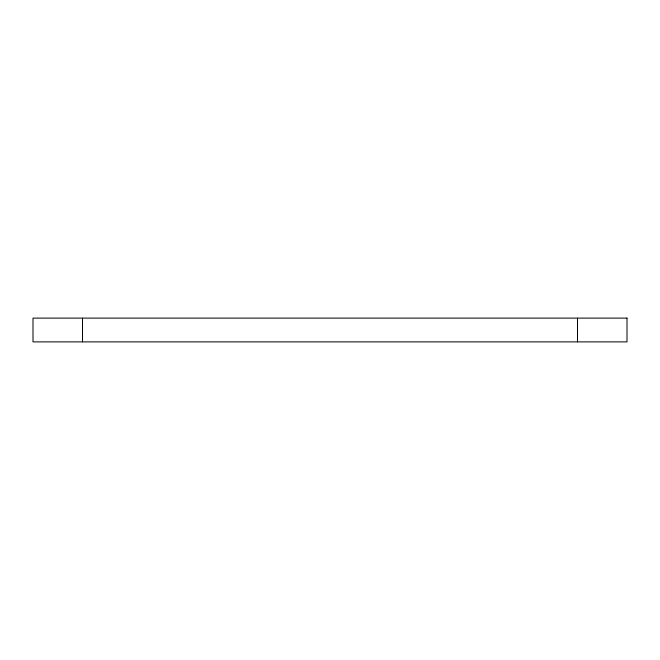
<?xml version="1.0" encoding="UTF-8"?>
<svg xmlns="http://www.w3.org/2000/svg" width="660" height="660" viewBox="0 0 660 660"><rect width="100%" height="100%" fill="white"/><g stroke="black" fill="none" stroke-linecap="round" stroke-linejoin="round"><path stroke-width="0.99" d="M577.5 318.12L577.5 341.88M82.5 318.12L82.5 341.88M627 318.12L33 318.12L33 341.88L627 341.88L627 318.12"/></g></svg>
